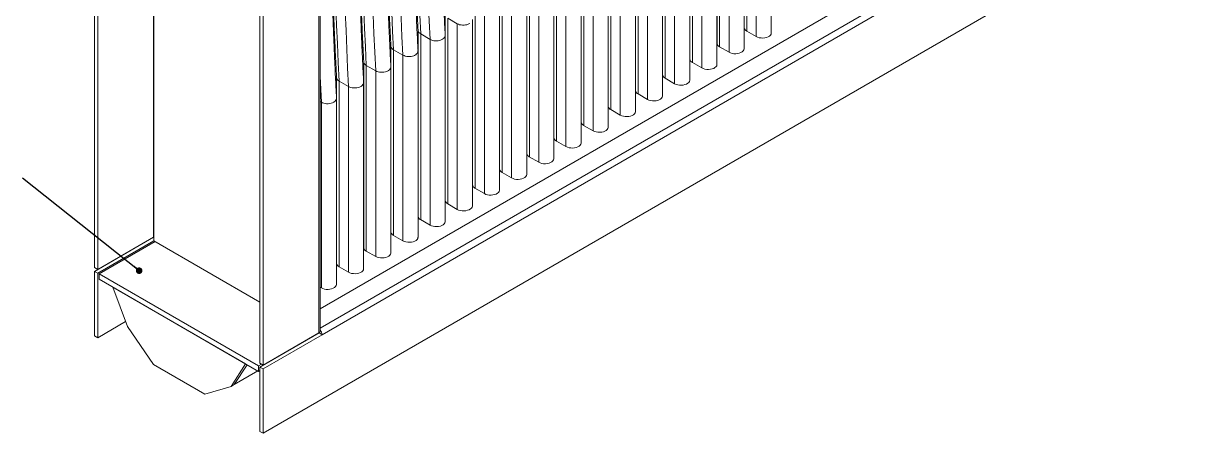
# Model space of a CAD drawing. Header units: millimetres. Extents: x 1601 to 1945, y 1403 to 1645.
# Drawn here: x 1804.6 to 1894.4, y 1502.2 to 1533.2 of the extents above; entities that cross this region are included whole.
import ezdxf

# ---------------------------------------------------------------- set-up
doc = ezdxf.new("R2010")
doc.units = ezdxf.units.MM
doc.styles.get("Standard").update_dxf_attribs({"font": 'arial.ttf'})
doc.dimstyles.new('SLDDIMSTYLE1', dxfattribs={"dimtxt": 0.18, "dimasz": 0.5, "dimexe": 0, "dimexo": 0.0625, "dimgap": 0, "dimtad": 0, "dimtih": 1, "dimtoh": 1, "dimdec": 0, "dimrnd": 1e-09, "dimzin": 0, "dimdsep": 46, "dimtxsty": 'Standard', "dimblk1": 'DOT', "dimblk2": 'DOT', "dimsah": 1, "dimcen": 0.09, "dimadec": 0, "dimazin": 0, "dimtfac": 0.5, "dimtdec": 0, "dimtofl": 0, "dimtmove": 0, "dimatfit": 3, "dimldrblk": 'DOT', "dimfxl": 1, "dimfrac": 2, "dimtolj": 1, "dimtzin": 0, "dimarcsym": 0})

# ---------------------------------------------------------------- blocks, each defined once
blk = doc.blocks.new('_DOT')
at = {"color": 0, "linetype": 'ByBlock', "lineweight": -2}
blk.add_line((-0.5, 0), (-1, 0), dxfattribs=at)
at = {"color": 0, "linetype": 'ByBlock', "const_width": 0.5}
blk.add_lwpolyline([(-0.25, 0, 1), (0.25, 0, 1)], format="xyb", close=True, dxfattribs=at)

msp = doc.modelspace()

# ---------------------------------------------------------------- linework, layer by layer
at = {"lineweight": 20}
for p, q in [((1809.955, 1587.112), (1809.955, 1514.712)), ((1810.191, 1586.976), (1810.191, 1514.576)), ((1814.422, 1584.806), (1814.422, 1517.018)), ((1814.446, 1517.018), (1814.446, 1584.792)), ((1826.973, 1582.173), (1826.973, 1509.773)), ((1827.076, 1509.916), (1827.076, 1582.316)), ((1822.507, 1507.466), (1822.507, 1579.866)), ((1822.742, 1507.33), (1822.742, 1579.73)), ((1888.385, 1546.994), (1827.076, 1511.601)), ((1889.67, 1546.253), (1827.076, 1510.118)), ((1859.448, 1546.707), (1859.448, 1532.636)), ((1860.16, 1546.296), (1860.16, 1532.225)), ((1861.31, 1532.5), (1861.31, 1546.597)), ((1889.917, 1545.824), (1827.221, 1509.63)), ((1857.386, 1545.516), (1857.386, 1531.446)), ((1858.098, 1545.105), (1858.098, 1531.035)), ((1859.247, 1531.31), (1859.247, 1545.407)), ((1859.251, 1545.413), (1859.251, 1532.868)), ((1855.323, 1544.326), (1855.323, 1530.255)), ((1857.185, 1530.119), (1857.185, 1544.216)), ((1857.189, 1544.222), (1857.189, 1531.677)), ((1894.396, 1543.524), (1822.742, 1502.159)), ((1856.035, 1543.915), (1856.035, 1529.844)), ((1853.261, 1543.135), (1853.261, 1529.065)), ((1853.973, 1542.724), (1853.973, 1528.654)), ((1855.122, 1528.928), (1855.122, 1543.025)), ((1855.126, 1543.032), (1855.126, 1530.487)), ((1851.199, 1541.944), (1851.199, 1527.874)), ((1851.91, 1541.533), (1851.91, 1527.463)), ((1853.06, 1527.738), (1853.06, 1541.835)), ((1853.064, 1541.841), (1853.064, 1529.296)), ((1849.136, 1540.754), (1849.136, 1526.683)), ((1850.998, 1526.547), (1850.998, 1540.644)), ((1851.001, 1540.65), (1851.001, 1528.106)), ((1847.074, 1539.563), (1847.074, 1525.493)), ((1849.848, 1540.343), (1849.848, 1526.272)), ((1847.786, 1539.152), (1847.786, 1525.082)), ((1848.935, 1525.357), (1848.935, 1539.454)), ((1848.939, 1539.46), (1848.939, 1526.915)), ((1845.011, 1538.373), (1845.011, 1524.302)), ((1845.723, 1537.962), (1845.723, 1523.891)), ((1846.873, 1524.166), (1846.873, 1538.263)), ((1846.877, 1538.269), (1846.877, 1525.724)), ((1842.949, 1537.182), (1842.949, 1523.112)), ((1844.81, 1522.975), (1844.81, 1537.072)), ((1844.814, 1537.079), (1844.814, 1524.534)), ((1840.887, 1535.991), (1840.887, 1521.921)), ((1843.661, 1536.771), (1843.661, 1522.701)), ((1841.599, 1535.58), (1841.599, 1521.51)), ((1842.748, 1521.785), (1842.748, 1535.882)), ((1842.752, 1535.888), (1842.752, 1523.343)), ((1838.824, 1534.801), (1838.824, 1520.73)), ((1839.536, 1534.39), (1839.536, 1520.319)), ((1840.686, 1520.594), (1840.686, 1534.691)), ((1840.689, 1534.697), (1840.689, 1522.153)), ((1836.565, 1533.89), (1836.565, 1519.771)), ((1837.474, 1533.199), (1836.762, 1533.61)), ((1836.762, 1533.61), (1836.762, 1519.54)), ((1838.623, 1519.404), (1838.623, 1533.501)), ((1838.627, 1533.507), (1838.627, 1520.962)), ((1834.502, 1532.699), (1834.502, 1531.148)), ((1835.411, 1532.009), (1834.7, 1532.42)), ((1834.7, 1532.42), (1834.7, 1518.349)), ((1837.474, 1533.199), (1837.474, 1519.129)), ((1860.16, 1532.225), (1859.444, 1532.639)), ((1832.44, 1531.509), (1832.44, 1529.957)), ((1835.411, 1532.009), (1835.411, 1517.938)), ((1836.561, 1518.213), (1836.561, 1532.31)), ((1833.349, 1530.818), (1832.637, 1531.229)), ((1832.637, 1531.229), (1832.637, 1517.159)), ((1833.349, 1530.818), (1833.349, 1516.748)), ((1834.498, 1517.023), (1834.498, 1531.119)), ((1834.502, 1531.126), (1834.502, 1518.581)), ((1858.098, 1531.035), (1857.381, 1531.448)), ((1830.377, 1530.318), (1830.377, 1528.767)), ((1831.287, 1529.627), (1830.575, 1530.038)), ((1830.575, 1530.038), (1830.575, 1515.968)), ((1832.436, 1515.832), (1832.436, 1529.929)), ((1832.44, 1529.935), (1832.44, 1517.39)), ((1856.035, 1529.844), (1855.319, 1530.258)), ((1827.076, 1529.194), (1827.162, 1527.246)), ((1828.315, 1529.127), (1828.315, 1527.576)), ((1829.224, 1528.437), (1828.512, 1528.848)), ((1828.512, 1528.848), (1828.512, 1514.777)), ((1831.287, 1529.627), (1831.287, 1515.557)), ((1853.973, 1528.654), (1853.256, 1529.067)), ((1829.224, 1528.437), (1829.224, 1514.366)), ((1830.374, 1514.641), (1830.374, 1528.738)), ((1830.377, 1528.744), (1830.377, 1516.2)), ((1851.91, 1527.463), (1851.194, 1527.877)), ((1827.162, 1527.246), (1827.076, 1527.296)), ((1827.162, 1527.246), (1827.162, 1513.176)), ((1828.311, 1513.451), (1828.311, 1527.548)), ((1828.315, 1527.554), (1828.315, 1515.009)), ((1849.848, 1526.272), (1849.132, 1526.686)), ((1847.786, 1525.082), (1847.069, 1525.495)), ((1845.723, 1523.891), (1845.007, 1524.305)), ((1843.661, 1522.701), (1842.944, 1523.114)), ((1841.599, 1521.51), (1840.882, 1521.924)), ((1839.536, 1520.319), (1838.82, 1520.733)), ((1837.474, 1519.129), (1836.757, 1519.542)), ((1835.411, 1517.938), (1834.695, 1518.352)), ((1833.349, 1516.748), (1832.632, 1517.161)), ((1809.955, 1514.426), (1814.434, 1517.012)), ((1810.191, 1514.576), (1814.422, 1517.018)), ((1810.191, 1514.29), (1814.446, 1516.746)), ((1810.309, 1514.236), (1814.552, 1516.685)), ((1814.434, 1517.012), (1814.434, 1517.021)), ((1814.446, 1517.005), (1814.434, 1517.012)), ((1814.446, 1516.746), (1814.446, 1517.018)), ((1822.507, 1512.093), (1814.446, 1516.746)), ((1831.287, 1515.557), (1830.57, 1515.971)), ((1809.955, 1514.712), (1810.191, 1514.576)), ((1810.191, 1514.29), (1809.955, 1514.426)), ((1809.955, 1514.426), (1809.955, 1509.541)), ((1829.224, 1514.366), (1828.508, 1514.78)), ((1810.191, 1514.29), (1810.191, 1509.405)), ((1822.389, 1507.262), (1810.309, 1514.236)), ((1810.309, 1513.828), (1810.309, 1514.236)), ((1822.389, 1506.854), (1810.309, 1513.828)), ((1811.336, 1513.235), (1821.419, 1507.414)), ((1812.444, 1510.254), (1811.336, 1513.235)), ((1827.162, 1513.176), (1827.076, 1513.226)), ((1810.191, 1509.405), (1812.306, 1510.626)), ((1814.424, 1507.369), (1812.444, 1510.254)), ((1809.955, 1509.541), (1810.191, 1509.405)), ((1826.985, 1509.766), (1822.507, 1507.181)), ((1826.973, 1509.773), (1822.742, 1507.33)), ((1827.221, 1509.63), (1822.742, 1507.045)), ((1826.985, 1509.766), (1827.221, 1509.63)), ((1818.331, 1505.114), (1814.424, 1507.369)), ((1821.419, 1507.414), (1820.311, 1505.713)), ((1821.526, 1507.352), (1820.547, 1505.849)), ((1822.625, 1507.398), (1822.389, 1507.262)), ((1822.389, 1506.854), (1822.389, 1507.262)), ((1822.742, 1507.33), (1822.507, 1507.466)), ((1820.547, 1505.849), (1822.339, 1506.883)), ((1822.507, 1506.922), (1822.389, 1506.854)), ((1822.507, 1507.181), (1822.742, 1507.045)), ((1822.507, 1502.295), (1822.507, 1507.181)), ((1822.742, 1502.159), (1822.742, 1507.045)), ((1820.311, 1505.713), (1818.331, 1505.114)), ((1820.547, 1505.849), (1820.311, 1505.713)), ((1822.742, 1502.159), (1822.507, 1502.295))]:
    msp.add_line(p, q, dxfattribs=at)
at = {"lineweight": 20, "flags": 128}
for points in [[(1859.247, 1532.933), (1859.247, 1532.934), (1859.251, 1532.96)], [(1861.31, 1532.5), (1861.309, 1532.48), (1861.287, 1532.4), (1861.236, 1532.324), (1861.159, 1532.256), (1861.06, 1532.198), (1860.942, 1532.154), (1860.81, 1532.125), (1860.671, 1532.112), (1860.531, 1532.116), (1860.395, 1532.137), (1860.269, 1532.174), (1860.16, 1532.225)], [(1857.185, 1531.742), (1857.185, 1531.744), (1857.189, 1531.769)], [(1855.122, 1530.552), (1855.122, 1530.553), (1855.126, 1530.579)], [(1859.247, 1531.31), (1859.246, 1531.289), (1859.224, 1531.209), (1859.174, 1531.133), (1859.097, 1531.065), (1858.998, 1531.008), (1858.879, 1530.963), (1858.748, 1530.934), (1858.609, 1530.921), (1858.468, 1530.926), (1858.332, 1530.947), (1858.207, 1530.984), (1858.098, 1531.035)], [(1857.185, 1530.119), (1857.184, 1530.099), (1857.162, 1530.018), (1857.111, 1529.943), (1857.035, 1529.874), (1856.935, 1529.817), (1856.817, 1529.773), (1856.686, 1529.744), (1856.547, 1529.731), (1856.406, 1529.735), (1856.27, 1529.756), (1856.145, 1529.793), (1856.035, 1529.844)], [(1853.06, 1529.361), (1853.06, 1529.362), (1853.064, 1529.388)], [(1855.122, 1528.928), (1855.121, 1528.908), (1855.099, 1528.828), (1855.049, 1528.752), (1854.972, 1528.684), (1854.873, 1528.626), (1854.755, 1528.582), (1854.623, 1528.553), (1854.484, 1528.54), (1854.344, 1528.545), (1854.208, 1528.566), (1854.082, 1528.602), (1853.973, 1528.654)], [(1850.998, 1528.171), (1850.998, 1528.172), (1851.001, 1528.197)], [(1848.935, 1526.98), (1848.935, 1526.981), (1848.939, 1527.007)], [(1853.06, 1527.738), (1853.059, 1527.718), (1853.037, 1527.637), (1852.987, 1527.561), (1852.91, 1527.493), (1852.81, 1527.436), (1852.692, 1527.392), (1852.561, 1527.362), (1852.422, 1527.35), (1852.281, 1527.354), (1852.145, 1527.375), (1852.02, 1527.412), (1851.91, 1527.463)], [(1850.998, 1526.547), (1850.997, 1526.527), (1850.975, 1526.447), (1850.924, 1526.371), (1850.847, 1526.303), (1850.748, 1526.245), (1850.63, 1526.201), (1850.498, 1526.172), (1850.359, 1526.159), (1850.219, 1526.163), (1850.083, 1526.184), (1849.957, 1526.221), (1849.848, 1526.272)], [(1846.873, 1525.789), (1846.873, 1525.791), (1846.877, 1525.816)], [(1848.935, 1525.357), (1848.934, 1525.336), (1848.912, 1525.256), (1848.862, 1525.18), (1848.785, 1525.112), (1848.686, 1525.055), (1848.567, 1525.01), (1848.436, 1524.981), (1848.297, 1524.968), (1848.156, 1524.973), (1848.021, 1524.994), (1847.895, 1525.031), (1847.786, 1525.082)], [(1844.81, 1524.599), (1844.81, 1524.6), (1844.814, 1524.626)], [(1842.748, 1523.408), (1842.748, 1523.409), (1842.752, 1523.435)], [(1846.873, 1524.166), (1846.872, 1524.146), (1846.85, 1524.065), (1846.799, 1523.99), (1846.723, 1523.921), (1846.623, 1523.864), (1846.505, 1523.82), (1846.374, 1523.791), (1846.235, 1523.778), (1846.094, 1523.782), (1845.958, 1523.803), (1845.833, 1523.84), (1845.723, 1523.891)], [(1844.81, 1522.975), (1844.809, 1522.955), (1844.787, 1522.875), (1844.737, 1522.799), (1844.66, 1522.731), (1844.561, 1522.673), (1844.443, 1522.629), (1844.311, 1522.6), (1844.172, 1522.587), (1844.032, 1522.592), (1843.896, 1522.613), (1843.77, 1522.649), (1843.661, 1522.701)], [(1840.686, 1522.218), (1840.686, 1522.219), (1840.689, 1522.244)], [(1842.748, 1521.785), (1842.747, 1521.765), (1842.725, 1521.684), (1842.675, 1521.608), (1842.598, 1521.54), (1842.498, 1521.483), (1842.38, 1521.439), (1842.249, 1521.409), (1842.11, 1521.397), (1841.969, 1521.401), (1841.833, 1521.422), (1841.708, 1521.459), (1841.599, 1521.51)], [(1838.623, 1521.027), (1838.623, 1521.028), (1838.627, 1521.054)], [(1836.561, 1519.836), (1836.561, 1519.838), (1836.565, 1519.863)], [(1840.686, 1520.594), (1840.685, 1520.574), (1840.663, 1520.494), (1840.612, 1520.418), (1840.536, 1520.35), (1840.436, 1520.292), (1840.318, 1520.248), (1840.187, 1520.219), (1840.047, 1520.206), (1839.907, 1520.21), (1839.771, 1520.231), (1839.646, 1520.268), (1839.536, 1520.319)], [(1838.623, 1519.404), (1838.622, 1519.383), (1838.6, 1519.303), (1838.55, 1519.227), (1838.473, 1519.159), (1838.374, 1519.102), (1838.256, 1519.057), (1838.124, 1519.028), (1837.985, 1519.016), (1837.845, 1519.02), (1837.709, 1519.041), (1837.583, 1519.078), (1837.474, 1519.129)], [(1834.498, 1518.646), (1834.498, 1518.647), (1834.502, 1518.673)], [(1836.561, 1518.213), (1836.56, 1518.193), (1836.538, 1518.112), (1836.487, 1518.037), (1836.411, 1517.968), (1836.311, 1517.911), (1836.193, 1517.867), (1836.062, 1517.838), (1835.923, 1517.825), (1835.782, 1517.829), (1835.646, 1517.85), (1835.521, 1517.887), (1835.411, 1517.938)], [(1832.436, 1517.455), (1832.436, 1517.456), (1832.44, 1517.482)], [(1830.374, 1516.265), (1830.374, 1516.266), (1830.377, 1516.291)], [(1834.498, 1517.023), (1834.497, 1517.002), (1834.475, 1516.922), (1834.425, 1516.846), (1834.348, 1516.778), (1834.249, 1516.72), (1834.131, 1516.676), (1833.999, 1516.647), (1833.86, 1516.634), (1833.72, 1516.639), (1833.584, 1516.66), (1833.458, 1516.697), (1833.349, 1516.748)], [(1832.436, 1515.832), (1832.435, 1515.812), (1832.413, 1515.731), (1832.363, 1515.655), (1832.286, 1515.587), (1832.186, 1515.53), (1832.068, 1515.486), (1831.937, 1515.456), (1831.798, 1515.444), (1831.657, 1515.448), (1831.521, 1515.469), (1831.396, 1515.506), (1831.287, 1515.557)], [(1828.311, 1515.074), (1828.311, 1515.075), (1828.315, 1515.101)], [(1830.374, 1514.641), (1830.373, 1514.621), (1830.351, 1514.541), (1830.3, 1514.465), (1830.224, 1514.397), (1830.124, 1514.339), (1830.006, 1514.295), (1829.875, 1514.266), (1829.735, 1514.253), (1829.595, 1514.257), (1829.459, 1514.278), (1829.334, 1514.315), (1829.224, 1514.366)], [(1828.311, 1513.451), (1828.31, 1513.43), (1828.288, 1513.35), (1828.238, 1513.274), (1828.161, 1513.206), (1828.062, 1513.149), (1827.944, 1513.104), (1827.812, 1513.075), (1827.673, 1513.063), (1827.533, 1513.067), (1827.397, 1513.088), (1827.271, 1513.125), (1827.162, 1513.176)]]:
    msp.add_lwpolyline(points, dxfattribs=at)
at = {"lineweight": 20}
for centre, radius, start, end in [((2295.153, 1555.094), 461.011, 177.18089, 182.81911), ((2295.865, 1554.683), 461.011, 177.18089, 182.81911), ((2293.091, 1553.903), 461.011, 177.18089, 182.81911), ((2293.802, 1553.492), 461.011, 177.18089, 182.81911), ((2291.027, 1552.712), 461.01, 177.18088, 182.81912), ((2291.739, 1552.301), 461.01, 177.18088, 182.81912), ((2288.966, 1551.522), 461.011, 177.18089, 182.81911), ((2289.678, 1551.111), 461.011, 177.18089, 182.81911), ((1859.585, 1532.951), 0.342, 189.4185, 245.60962), ((1857.523, 1531.76), 0.342, 189.4185, 245.60962), ((1855.46, 1530.57), 0.342, 189.41847, 245.60965), ((1853.398, 1529.379), 0.342, 189.41839, 245.60973), ((1851.335, 1528.189), 0.342, 189.41855, 245.60958), ((1849.273, 1526.998), 0.342, 189.4189, 245.60922), ((1847.211, 1525.807), 0.342, 189.4186, 245.60952), ((1845.148, 1524.617), 0.342, 189.41819, 245.60993), ((1843.086, 1523.426), 0.342, 189.41954, 245.60858), ((1841.023, 1522.236), 0.342, 189.41873, 245.60939), ((1838.961, 1521.045), 0.342, 189.41873, 245.60939), ((1836.899, 1519.854), 0.342, 189.41826, 245.60986), ((1834.836, 1518.664), 0.342, 189.41765, 245.61047), ((1832.774, 1517.473), 0.342, 189.41765, 245.61047), ((1814.434, 1516.996), 0.0256, 62.60355, 117.3866), ((1830.711, 1516.283), 0.342, 189.41765, 245.61047), ((1828.649, 1515.092), 0.342, 189.41858, 245.60883), ((1826.901, 1509.933), 0.176, 294.37588, 354.30239), ((1826.68, 1509.604), 0.541, 2.69678, 43.03048), ((1826.96, 1509.765), 0.0247, 2.33373, 31.14646)]:
    msp.add_arc(centre, radius, start, end, dxfattribs=at)
for points, knots in [([(1836.561, 1532.311), (1836.547, 1532.591), (1836.52, 1533.129), (1836.483, 1533.906), (1836.45, 1534.619), (1836.421, 1535.27), (1836.396, 1535.854), (1836.374, 1536.372), (1836.356, 1536.826), (1836.34, 1537.23), (1836.313, 1537.928), (1836.275, 1538.955), (1836.189, 1541.514), (1836.094, 1545.119), (1836.021, 1549.775), (1835.993, 1554.688), (1836.023, 1560.045), (1836.099, 1564.343), (1836.17, 1567.143), (1836.205, 1568.407), (1836.242, 1569.623), (1836.272, 1570.523), (1836.293, 1571.147), (1836.307, 1571.545), (1836.324, 1572.004), (1836.343, 1572.525), (1836.366, 1573.108), (1836.393, 1573.797), (1836.426, 1574.6), (1836.465, 1575.526), (1836.511, 1576.538), (1836.544, 1577.243), (1836.561, 1577.61)], [0, 0, 0, 0, 0.019089, 0.036725, 0.052912, 0.067651, 0.080942, 0.092587, 0.102836, 0.111693, 0.119971, 0.150126, 0.181161, 0.292809, 0.392496, 0.492182, 0.619056, 0.745931, 0.773844, 0.801727, 0.828311, 0.852927, 0.860232, 0.868831, 0.878757, 0.890012, 0.902595, 0.916506, 0.934607, 0.954555, 0.976351, 1, 1, 1, 1]), ([(1834.499, 1531.12), (1834.485, 1531.4), (1834.458, 1531.938), (1834.421, 1532.715), (1834.388, 1533.429), (1834.359, 1534.079), (1834.334, 1534.663), (1834.312, 1535.182), (1834.293, 1535.635), (1834.277, 1536.039), (1834.25, 1536.737), (1834.213, 1537.764), (1834.127, 1540.323), (1834.032, 1543.929), (1833.959, 1548.585), (1833.931, 1553.497), (1833.96, 1558.854), (1834.037, 1563.153), (1834.107, 1565.952), (1834.143, 1567.217), (1834.18, 1568.432), (1834.21, 1569.333), (1834.231, 1569.957), (1834.245, 1570.355), (1834.262, 1570.814), (1834.281, 1571.335), (1834.303, 1571.917), (1834.33, 1572.606), (1834.363, 1573.409), (1834.403, 1574.335), (1834.448, 1575.348), (1834.482, 1576.053), (1834.499, 1576.419)], [0, 0, 0, 0, 0.019089, 0.036725, 0.052912, 0.067651, 0.080942, 0.092587, 0.102836, 0.111693, 0.119971, 0.150126, 0.181161, 0.292809, 0.392496, 0.492182, 0.619056, 0.745931, 0.773844, 0.801727, 0.828311, 0.852927, 0.860232, 0.868831, 0.878757, 0.890012, 0.902595, 0.916506, 0.934607, 0.954555, 0.976351, 1, 1, 1, 1]), ([(1832.436, 1529.93), (1832.422, 1530.209), (1832.395, 1530.748), (1832.358, 1531.524), (1832.325, 1532.238), (1832.296, 1532.888), (1832.271, 1533.473), (1832.249, 1533.991), (1832.231, 1534.444), (1832.215, 1534.849), (1832.188, 1535.547), (1832.15, 1536.573), (1832.064, 1539.133), (1831.969, 1542.738), (1831.897, 1547.394), (1831.869, 1552.307), (1831.898, 1557.663), (1831.974, 1561.962), (1832.045, 1564.762), (1832.08, 1566.026), (1832.117, 1567.242), (1832.147, 1568.142), (1832.169, 1568.766), (1832.183, 1569.164), (1832.199, 1569.623), (1832.219, 1570.144), (1832.241, 1570.727), (1832.268, 1571.415), (1832.301, 1572.219), (1832.341, 1573.144), (1832.386, 1574.157), (1832.419, 1574.862), (1832.436, 1575.229)], [0, 0, 0, 0, 0.019089, 0.036725, 0.052912, 0.067651, 0.080942, 0.092587, 0.102836, 0.111693, 0.119971, 0.150126, 0.181161, 0.292809, 0.392496, 0.492182, 0.619056, 0.745931, 0.773844, 0.801727, 0.828311, 0.852927, 0.860232, 0.868831, 0.878757, 0.890012, 0.902595, 0.916506, 0.934607, 0.954555, 0.976351, 1, 1, 1, 1]), ([(1830.374, 1528.739), (1830.36, 1529.019), (1830.333, 1529.557), (1830.296, 1530.334), (1830.263, 1531.047), (1830.234, 1531.698), (1830.209, 1532.282), (1830.187, 1532.8), (1830.169, 1533.254), (1830.153, 1533.658), (1830.126, 1534.356), (1830.088, 1535.383), (1830.002, 1537.942), (1829.907, 1541.547), (1829.834, 1546.203), (1829.806, 1551.116), (1829.835, 1556.473), (1829.912, 1560.772), (1829.983, 1563.571), (1830.018, 1564.836), (1830.055, 1566.051), (1830.085, 1566.951), (1830.106, 1567.576), (1830.12, 1567.974), (1830.137, 1568.433), (1830.156, 1568.953), (1830.178, 1569.536), (1830.206, 1570.225), (1830.239, 1571.028), (1830.278, 1571.954), (1830.323, 1572.967), (1830.357, 1573.671), (1830.374, 1574.038)], [0, 0, 0, 0, 0.0190887, 0.0367255, 0.0529123, 0.0676507, 0.0809416, 0.0925866, 0.1028362, 0.1116929, 0.119971, 0.1501265, 0.1811614, 0.2928095, 0.3924956, 0.4921822, 0.6190563, 0.7459313, 0.7738443, 0.8017271, 0.8283114, 0.8529273, 0.8602324, 0.8688306, 0.8787574, 0.8900124, 0.9025953, 0.9165064, 0.9346073, 0.954555, 0.9763515, 1, 1, 1, 1]), ([(1828.311, 1527.548), (1828.297, 1527.828), (1828.27, 1528.367), (1828.233, 1529.143), (1828.2, 1529.857), (1828.171, 1530.507), (1828.146, 1531.091), (1828.125, 1531.61), (1828.106, 1532.063), (1828.09, 1532.467), (1828.063, 1533.165), (1828.026, 1534.192), (1827.94, 1536.752), (1827.845, 1540.357), (1827.772, 1545.013), (1827.744, 1549.925), (1827.773, 1555.282), (1827.85, 1559.581), (1827.92, 1562.381), (1827.956, 1563.645), (1827.993, 1564.86), (1828.022, 1565.761), (1828.044, 1566.385), (1828.058, 1566.783), (1828.074, 1567.242), (1828.094, 1567.763), (1828.116, 1568.345), (1828.143, 1569.034), (1828.176, 1569.837), (1828.216, 1570.763), (1828.261, 1571.776), (1828.294, 1572.481), (1828.312, 1572.848)], [0, 0, 0, 0, 0.019089, 0.036725, 0.052912, 0.067651, 0.080942, 0.092587, 0.102836, 0.111693, 0.119971, 0.150126, 0.181161, 0.292809, 0.392496, 0.492182, 0.619056, 0.745931, 0.773844, 0.801727, 0.828311, 0.852927, 0.860232, 0.868831, 0.878757, 0.890012, 0.902595, 0.916506, 0.934607, 0.954555, 0.976351, 1, 1, 1, 1]), ([(1833.949, 1554.607), (1833.954, 1552.953), (1833.965, 1549.379), (1834.041, 1545.422), (1834.112, 1542.696), (1834.147, 1541.469), (1834.184, 1540.293), (1834.214, 1539.424), (1834.236, 1538.823), (1834.25, 1538.44), (1834.266, 1537.999), (1834.286, 1537.499), (1834.308, 1536.94), (1834.335, 1536.281), (1834.368, 1535.513), (1834.408, 1534.631), (1834.453, 1533.679), (1834.486, 1533.022), (1834.503, 1532.686)], [0, 0, 0, 0, 0.223404, 0.482582, 0.539602, 0.596561, 0.650866, 0.701151, 0.716073, 0.733637, 0.753916, 0.77691, 0.802621, 0.831047, 0.868035, 0.908791, 0.95331, 1, 1, 1, 1]), ([(1831.887, 1553.416), (1831.892, 1551.762), (1831.902, 1548.189), (1831.979, 1544.231), (1832.049, 1541.505), (1832.085, 1540.278), (1832.122, 1539.102), (1832.152, 1538.234), (1832.173, 1537.633), (1832.187, 1537.25), (1832.204, 1536.808), (1832.223, 1536.308), (1832.246, 1535.75), (1832.273, 1535.09), (1832.306, 1534.323), (1832.346, 1533.44), (1832.391, 1532.488), (1832.423, 1531.832), (1832.44, 1531.496)], [0, 0, 0, 0, 0.223404, 0.482582, 0.539602, 0.596561, 0.650866, 0.701151, 0.716073, 0.733637, 0.753916, 0.77691, 0.802621, 0.831047, 0.868035, 0.908791, 0.95331, 1, 1, 1, 1]), ([(1829.824, 1552.226), (1829.829, 1550.571), (1829.84, 1546.998), (1829.916, 1543.041), (1829.987, 1540.315), (1830.023, 1539.088), (1830.06, 1537.912), (1830.089, 1537.043), (1830.111, 1536.442), (1830.125, 1536.059), (1830.142, 1535.618), (1830.161, 1535.118), (1830.183, 1534.559), (1830.211, 1533.9), (1830.244, 1533.132), (1830.283, 1532.249), (1830.328, 1531.298), (1830.361, 1530.641), (1830.378, 1530.305)], [0, 0, 0, 0, 0.223404, 0.482582, 0.539602, 0.596561, 0.650866, 0.701151, 0.716073, 0.733637, 0.753916, 0.77691, 0.802621, 0.831047, 0.868035, 0.908791, 0.95331, 1, 1, 1, 1]), ([(1827.762, 1551.035), (1827.767, 1549.381), (1827.777, 1545.808), (1827.854, 1541.85), (1827.925, 1539.124), (1827.96, 1537.897), (1827.997, 1536.721), (1828.027, 1535.852), (1828.049, 1535.251), (1828.063, 1534.868), (1828.079, 1534.427), (1828.099, 1533.927), (1828.121, 1533.369), (1828.148, 1532.709), (1828.181, 1531.942), (1828.221, 1531.059), (1828.266, 1530.107), (1828.299, 1529.451), (1828.315, 1529.114)], [0, 0, 0, 0, 0.2234035, 0.4825825, 0.5396024, 0.5965607, 0.6508662, 0.7011511, 0.7160734, 0.7336373, 0.7539158, 0.7769102, 0.8026207, 0.831047, 0.8680346, 0.9087906, 0.9533104, 1, 1, 1, 1]), ([(1832.381, 1532.588), (1832.38, 1532.587), (1832.359, 1532.574), (1832.334, 1532.564), (1832.311, 1532.554)], [0, 0, 0, 0, 0.069857, 1, 1, 1, 1]), ([(1834.7, 1532.42), (1834.652, 1532.454), (1834.558, 1532.522), (1834.5, 1532.621), (1834.508, 1532.676), (1834.509, 1532.686)], [0, 0, 0, 0, 0.447741, 0.895472, 1, 1, 1, 1]), ([(1838.426, 1533.215), (1838.424, 1533.214), (1838.389, 1533.193), (1838.29, 1533.145), (1838.104, 1533.095), (1837.875, 1533.084), (1837.65, 1533.116), (1837.533, 1533.172), (1837.474, 1533.199)], [0, 0, 0, 0, 0.005968, 0.141451, 0.356227, 0.570844, 0.78542, 1, 1, 1, 1]), ([(1832.637, 1531.229), (1832.59, 1531.263), (1832.496, 1531.331), (1832.438, 1531.43), (1832.446, 1531.485), (1832.447, 1531.496)], [0, 0, 0, 0, 0.447741, 0.895472, 1, 1, 1, 1]), ([(1836.364, 1532.024), (1836.362, 1532.023), (1836.327, 1532.002), (1836.228, 1531.954), (1836.041, 1531.905), (1835.812, 1531.893), (1835.588, 1531.926), (1835.47, 1531.981), (1835.411, 1532.009)], [0, 0, 0, 0, 0.0059678, 0.1414531, 0.3562267, 0.5708444, 0.78542, 1, 1, 1, 1]), ([(1836.364, 1532.024), (1836.365, 1532.025), (1836.374, 1532.031), (1836.434, 1532.07), (1836.5, 1532.134), (1836.559, 1532.241), (1836.558, 1532.308), (1836.556, 1532.352)], [0, 0, 0, 0, 0.010514, 0.062511, 0.440911, 0.628075, 1, 1, 1, 1]), ([(1830.319, 1531.398), (1830.317, 1531.397), (1830.296, 1531.384), (1830.272, 1531.373), (1830.249, 1531.363)], [0, 0, 0, 0, 0.069857, 1, 1, 1, 1]), ([(1834.301, 1530.834), (1834.3, 1530.833), (1834.264, 1530.811), (1834.166, 1530.763), (1833.979, 1530.714), (1833.75, 1530.703), (1833.525, 1530.735), (1833.408, 1530.79), (1833.349, 1530.818)], [0, 0, 0, 0, 0.005965, 0.141451, 0.356227, 0.570844, 0.78542, 1, 1, 1, 1]), ([(1834.301, 1530.834), (1834.303, 1530.835), (1834.311, 1530.84), (1834.371, 1530.879), (1834.438, 1530.943), (1834.497, 1531.05), (1834.495, 1531.117), (1834.494, 1531.162)], [0, 0, 0, 0, 0.010518, 0.062515, 0.440914, 0.628077, 1, 1, 1, 1]), ([(1828.257, 1530.207), (1828.255, 1530.206), (1828.234, 1530.193), (1828.209, 1530.182), (1828.187, 1530.172)], [0, 0, 0, 0, 0.069857, 1, 1, 1, 1]), ([(1830.575, 1530.038), (1830.528, 1530.073), (1830.433, 1530.141), (1830.375, 1530.239), (1830.383, 1530.295), (1830.385, 1530.305)], [0, 0, 0, 0, 0.447739, 0.895472, 1, 1, 1, 1]), ([(1832.239, 1529.643), (1832.24, 1529.644), (1832.249, 1529.649), (1832.309, 1529.688), (1832.375, 1529.753), (1832.435, 1529.86), (1832.433, 1529.927), (1832.432, 1529.971)], [0, 0, 0, 0, 0.010518, 0.062515, 0.440915, 0.628075, 1, 1, 1, 1]), ([(1828.512, 1528.848), (1828.465, 1528.882), (1828.371, 1528.95), (1828.313, 1529.049), (1828.321, 1529.104), (1828.322, 1529.114)], [0, 0, 0, 0, 0.44774, 0.895473, 1, 1, 1, 1]), ([(1830.176, 1528.453), (1830.178, 1528.453), (1830.187, 1528.459), (1830.247, 1528.498), (1830.313, 1528.562), (1830.372, 1528.669), (1830.37, 1528.736), (1830.369, 1528.78)], [0, 0, 0, 0, 0.010518, 0.0625113, 0.4409152, 0.6280751, 1, 1, 1, 1]), ([(1832.239, 1529.643), (1832.237, 1529.642), (1832.202, 1529.621), (1832.103, 1529.573), (1831.917, 1529.523), (1831.687, 1529.512), (1831.463, 1529.544), (1831.345, 1529.6), (1831.287, 1529.627)], [0, 0, 0, 0, 0.005965, 0.141451, 0.356227, 0.570843, 0.78542, 1, 1, 1, 1]), ([(1830.176, 1528.453), (1830.175, 1528.452), (1830.14, 1528.43), (1830.041, 1528.382), (1829.854, 1528.333), (1829.625, 1528.322), (1829.4, 1528.354), (1829.283, 1528.409), (1829.224, 1528.437)], [0, 0, 0, 0, 0.0059678, 0.1414509, 0.3562248, 0.5708428, 0.7854197, 1, 1, 1, 1]), ([(1828.114, 1527.262), (1828.112, 1527.261), (1828.077, 1527.24), (1827.979, 1527.192), (1827.792, 1527.142), (1827.563, 1527.131), (1827.338, 1527.163), (1827.221, 1527.219), (1827.162, 1527.246)], [0, 0, 0, 0, 0.0059678, 0.1414552, 0.3562286, 0.5708461, 0.7854202, 1, 1, 1, 1]), ([(1828.114, 1527.262), (1828.115, 1527.263), (1828.124, 1527.268), (1828.184, 1527.307), (1828.251, 1527.372), (1828.31, 1527.479), (1828.308, 1527.545), (1828.307, 1527.59)], [0, 0, 0, 0, 0.01051, 0.062512, 0.440913, 0.628074, 1, 1, 1, 1])]:
    msp.add_open_spline(points, degree=3, knots=knots, dxfattribs=at)

# ---------------------------------------------------------------- leaders
msp.add_leader([(1813.338, 1514.483), (1804.49, 1521.501)], dimstyle='SLDDIMSTYLE1', dxfattribs=at)

doc.saveas('drawing.dxf')
